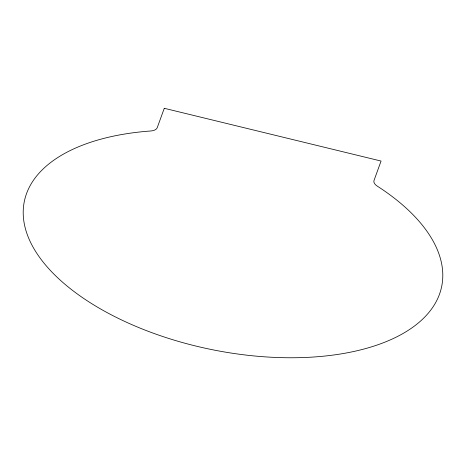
<?xml version="1.0" encoding="UTF-8"?>
<svg xmlns="http://www.w3.org/2000/svg" width="466" height="466" viewBox="0 0 466 466"><rect width="100%" height="100%" fill="white"/><g stroke="black" fill="none" stroke-linecap="round" stroke-linejoin="round"><path stroke-width="0.7" d="M164.277 108.293L157.228 127.696A11.178 5.656 11.5 0 1 150.71 130.987A212.968 107.768 11.5 0 0 53.008 273.187A212.968 107.768 11.5 0 0 364.261 348.941A212.968 107.768 11.5 0 0 377.285 186.132A11.178 5.656 11.5 0 1 374.017 180.459L381.06 161.055L164.277 108.293"/></g></svg>
